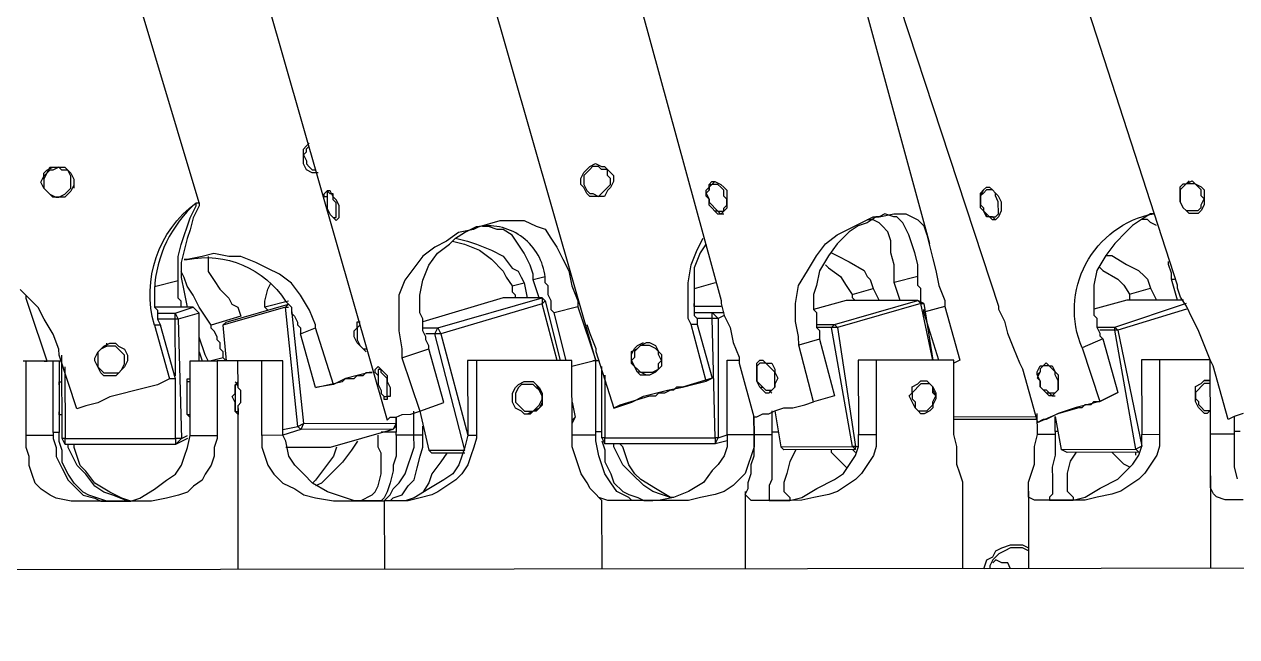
# Model space of a CAD drawing. Header units: feet. Extents: x -99009 to 3252343, y -11094690 to 9035152.
# Drawn here: x 2486154.3 to 2486455.5, y -1980937.4 to -1980785.2 of the extents above; entities that cross this region are included whole.
import ezdxf

# ---------------------------------------------------------------- set-up
doc = ezdxf.new("R2010")
doc.units = ezdxf.units.FT
doc.layers.add('1', color=1, linetype='Continuous')

# ---------------------------------------------------------------- blocks, each defined once
blk = doc.blocks.new('lEVELLING mACHINE')
at = {"color": 200, "lineweight": 25, "transparency": 33554684}
for points in [[(14908.07, 7487.43), (14933.26, 7462.97), (16683.36, 7462.97), (16708.55, 7487.43), (16665.58, 7487.43), (16666.32, 7488.91), (16666.32, 7521.51), (16665.58, 7522.99), (16662.61, 7522.99), (16661.13, 7521.51), (14860.65, 7521.51), (14860.65, 7488.91), (14859.91, 7487.43), (14856.94, 7487.43), (14856.2, 7488.91), (14856.2, 7521.51), (14856.94, 7522.99), (14859.91, 7522.99), (14860.65, 7521.51)], [(15197.77, 7440), (15197.77, 7462.97)], [(15242.97, 7443.71), (15242.97, 7462.97)], [(15254.09, 7462.97), (15253.34, 7460.75), (15251.86, 7460.01), (15251.12, 7458.53), (15249.64, 7457.79), (15247.42, 7457.05), (15245.94, 7457.05), (15244.45, 7457.05), (15242.97, 7457.79)], [(15242.97, 7458.53), (15244.45, 7457.79), (15245.94, 7457.79), (15247.42, 7457.79), (15248.9, 7458.53), (15250.38, 7459.27), (15251.86, 7460.75), (15252.6, 7462.23), (15252.6, 7462.97)], [(15247.42, 7462.97), (15248.16, 7461.49), (15249.64, 7461.49), (15251.12, 7460.75), (15251.86, 7461.49)], [(15259.27, 7462.97), (15259.27, 7443.71), (15259.27, 7442.97), (15259.27, 7441.49), (15260.01, 7439.26), (15260.75, 7437.04), (15260.75, 7434.82), (15260.75, 7432.6), (15261.5, 7429.63), (15261.5, 7411.11), (15262.98, 7411.11), (15264.46, 7411.11), (15266.68, 7411.11), (15268.9, 7411.11), (15271.87, 7411.11), (15274.09, 7411.11), (15277.8, 7411.11), (15280.76, 7411.11), (15285.21, 7411.11), (15285.21, 7428.89), (15285.21, 7429.63)], [(15313.36, 7443.71), (15313.36, 7462.97)], [(15348.93, 7462.97), (15348.93, 7445.93), (15349.67, 7445.19), (15350.41, 7444.45), (15351.89, 7442.97), (15352.63, 7441.49), (15354.11, 7439.26), (15354.85, 7437.04), (15355.59, 7434.82), (15356.34, 7432.6), (15356.34, 7429.63), (15356.34, 7411.11), (15358.56, 7411.11), (15361.52, 7411.11), (15364.49, 7411.11), (15367.45, 7411.11), (15370.41, 7411.11), (15373.38, 7411.11), (15377.08, 7411.11), (15380.05, 7411.11), (15382.27, 7411.11), (15382.27, 7428.89), (15382.27, 7429.63), (15380.05, 7429.63)], [(15400.05, 7429.63), (15400.05, 7432.6), (15400.05, 7434.82), (15400.79, 7437.04), (15400.79, 7438.52), (15401.53, 7441.49), (15402.27, 7443.71), (15403.01, 7445.19), (15403.76, 7445.93), (15405.24, 7445.93), (15405.98, 7445.93), (15406.72, 7445.93), (15408.2, 7445.93), (15410.42, 7445.93), (15412.65, 7445.19), (15417.09, 7443.71), (15420.8, 7441.49), (15423.02, 7439.26), (15425.24, 7437.04), (15426.73, 7434.82), (15427.47, 7431.11), (15428.21, 7429.63), (15433.39, 7429.63), (15433.39, 7432.6), (15432.65, 7434.82), (15431.91, 7437.04), (15430.43, 7439.26), (15428.21, 7441.49), (15425.24, 7442.97), (15423.02, 7444.45), (15420.06, 7445.19), (15415.61, 7445.93), (15411.17, 7445.93), (15408.2, 7445.93), (15405.98, 7445.93), (15403.76, 7445.93), (15403.01, 7445.93), (15403.01, 7462.97)], [(15439.32, 7462.97), (15439.32, 7422.96), (15439.32, 7423.7), (15439.32, 7424.45), (15440.06, 7423.7), (15440.06, 7422.96), (15440.06, 7421.48), (15440.8, 7420), (15440.06, 7419.26), (15440.06, 7417.78), (15440.06, 7417.04), (15439.32, 7416.29), (15439.32, 7417.04), (15440.06, 7416.29)], [(15469.7, 7445.93), (15470.44, 7445.93), (15471.92, 7445.93), (15474.15, 7445.19), (15476.37, 7444.45), (15477.85, 7443.71), (15480.07, 7441.49), (15481.55, 7439.26), (15483.04, 7436.3), (15483.04, 7433.34), (15483.78, 7431.11), (15483.78, 7428.89), (15485.26, 7428.89), (15485.26, 7429.63), (15485.26, 7430.37), (15484.52, 7432.6), (15484.52, 7434.82), (15483.04, 7437.78), (15481.55, 7440.75), (15480.07, 7442.23), (15477.85, 7444.45), (15474.89, 7445.19), (15473.4, 7445.93), (15471.92, 7445.93), (15471.18, 7445.93), (15470.44, 7445.93), (15474.15, 7445.93), (15477.11, 7445.93), (15480.81, 7445.93), (15484.52, 7445.19), (15486, 7444.45), (15488.22, 7442.97), (15489.71, 7441.49), (15490.45, 7439.26), (15491.19, 7437.04), (15491.19, 7434.82), (15491.93, 7432.6), (15491.93, 7429.63), (15491.93, 7411.11), (15492.67, 7411.11)], [(15191.85, 7425.19), (15191.85, 7428.89), (15191.85, 7429.63), (15191.85, 7430.37), (15191.85, 7432.6), (15191.85, 7434.82), (15191.85, 7437.78), (15191.11, 7440.75)], [(15189.62, 7445.93), (15191.85, 7445.93), (15194.07, 7445.93), (15196.29, 7445.19), (15197.03, 7444.45), (15197.77, 7442.97), (15197.77, 7441.49), (15197.77, 7439.26), (15197.77, 7437.04), (15197.77, 7434.82), (15197.77, 7432.6), (15197.77, 7429.63), (15197.77, 7411.11), (15198.52, 7411.11), (15201.48, 7411.11), (15203.7, 7411.11), (15206.67, 7411.11), (15210.37, 7411.11), (15214.82, 7411.11), (15214.82, 7428.89), (15214.82, 7429.63)], [(15210.37, 7411.11), (15210.37, 7429.63), (15210.37, 7430.37), (15210.37, 7432.6), (15211.11, 7434.82), (15212.59, 7437.04), (15214.08, 7439.26), (15215.56, 7440.75), (15217.78, 7442.23), (15220, 7443.71), (15222.23, 7444.45), (15225.93, 7445.19), (15228.89, 7445.93), (15231.86, 7445.93), (15234.82, 7445.93), (15236.3, 7445.93), (15238.53, 7445.93), (15240.01, 7445.93), (15241.49, 7445.93), (15242.97, 7445.19), (15242.97, 7444.45), (15242.97, 7442.97), (15242.97, 7441.49), (15242.23, 7439.26), (15241.49, 7437.04), (15241.49, 7434.82), (15241.49, 7432.6), (15240.75, 7429.63), (15240.75, 7424.45)], [(15236.3, 7428.89), (15236.3, 7429.63), (15236.3, 7430.37), (15236.3, 7432.6), (15236.3, 7434.82), (15237.04, 7437.78), (15237.04, 7440.75), (15237.04, 7442.23), (15237.04, 7444.45), (15237.79, 7445.19), (15237.79, 7445.93), (15237.04, 7445.93), (15236.3, 7445.93), (15234.82, 7445.93), (15231.86, 7445.93), (15228.89, 7445.19), (15225.19, 7442.97), (15220.74, 7440.75), (15219.26, 7439.26), (15217.04, 7437.04), (15215.56, 7434.82), (15214.82, 7432.6), (15214.82, 7429.63), (15210.37, 7429.63)], [(15231.12, 7434.08), (15232.6, 7436.3), (15233.34, 7439.26), (15233.34, 7441.49), (15233.34, 7443.71), (15232.6, 7444.45), (15231.86, 7445.19), (15231.86, 7445.93)], [(15280.76, 7411.11), (15280.76, 7429.63), (15280.76, 7430.37), (15280.76, 7432.6), (15281.5, 7434.82), (15282.98, 7437.04), (15284.46, 7439.26), (15285.95, 7440.75), (15288.17, 7442.23), (15290.39, 7443.71), (15292.61, 7444.45), (15296.32, 7445.19), (15299.28, 7445.93), (15302.25, 7445.93), (15305.21, 7445.93), (15306.69, 7445.93), (15308.92, 7445.93), (15310.4, 7445.93), (15311.88, 7445.93), (15312.62, 7445.19), (15313.36, 7444.45), (15312.62, 7442.97), (15312.62, 7441.49), (15311.88, 7439.26), (15311.88, 7437.04), (15311.14, 7434.82), (15311.14, 7432.6), (15311.14, 7429.63), (15311.14, 7425.19), (15311.14, 7429.63), (15317.81, 7429.63), (15317.81, 7428.89), (15317.81, 7411.11), (15314.84, 7411.11)], [(15306.69, 7423.7), (15306.69, 7428.89), (15306.69, 7429.63), (15306.69, 7430.37), (15306.69, 7432.6), (15306.69, 7434.82), (15306.69, 7437.78), (15306.69, 7440.75), (15307.43, 7442.23), (15307.43, 7444.45), (15307.43, 7445.19), (15307.43, 7445.93), (15306.69, 7445.93), (15305.21, 7445.93), (15302.25, 7445.93), (15299.28, 7445.19), (15295.58, 7442.97), (15291.13, 7440.75), (15288.91, 7439.26), (15287.43, 7437.04), (15285.95, 7434.82), (15285.21, 7432.6), (15285.21, 7429.63), (15280.76, 7429.63)], [(15300.77, 7433.34), (15302.25, 7436.3), (15302.99, 7439.26), (15303.73, 7441.49), (15303.73, 7443.71), (15302.99, 7444.45), (15302.25, 7445.19), (15302.25, 7445.93)], [(15306.69, 7429.63), (15311.14, 7429.63), (15311.14, 7430.37), (15311.14, 7432.6), (15311.88, 7434.82), (15312.62, 7437.04), (15313.36, 7439.26), (15314.84, 7440.75), (15316.32, 7442.23), (15318.55, 7443.71), (15320.77, 7444.45), (15324.48, 7445.19), (15327.44, 7445.93), (15331.14, 7445.93), (15334.85, 7445.93), (15337.81, 7445.93), (15338.55, 7445.93), (15340.03, 7445.93), (15341.52, 7445.93), (15342.26, 7445.19), (15345.22, 7443.71), (15346.7, 7441.49), (15348.19, 7439.26), (15348.93, 7437.04), (15349.67, 7434.82), (15350.41, 7431.11), (15350.41, 7429.63), (15350.41, 7428.89), (15350.41, 7411.11), (15349.67, 7411.11)], [(15317.81, 7431.11), (15320.77, 7431.85), (15320.03, 7430.37), (15317.81, 7429.63), (15317.81, 7432.6), (15318.55, 7434.82), (15320.03, 7437.04), (15321.51, 7438.52), (15323.73, 7441.49), (15327.44, 7443.71), (15331.14, 7445.19), (15334.85, 7445.93), (15336.33, 7445.93), (15337.81, 7445.93), (15340.78, 7445.93), (15343.74, 7445.93), (15347.44, 7445.93), (15349.67, 7445.19)], [(15331.14, 7445.19), (15331.88, 7445.19), (15335.59, 7442.97), (15339.29, 7440.75), (15340.78, 7439.26), (15342.26, 7437.04), (15343, 7434.82), (15343.74, 7432.6), (15344.48, 7431.85)], [(15331.88, 7445.19), (15334.11, 7444.45), (15336.33, 7443.71), (15338.55, 7442.23), (15341.52, 7439.26), (15343.74, 7437.04), (15345.22, 7434.08), (15345.96, 7432.6), (15345.96, 7431.85)], [(15348.93, 7431.11), (15348.19, 7433.34), (15348.19, 7436.3), (15346.7, 7439.26), (15345.96, 7441.49), (15343.74, 7443.71), (15342.26, 7444.45), (15340.03, 7445.19), (15338.55, 7445.93), (15336.33, 7445.93)], [(15360.04, 7411.11), (15363.75, 7397.03), (15388.94, 7404.44), (15382.27, 7429.63), (15383.01, 7432.6), (15383.75, 7434.82), (15384.49, 7437.04), (15385.97, 7439.26), (15388.2, 7440.75), (15391.9, 7442.97), (15395.61, 7445.19), (15397.83, 7445.93), (15400.05, 7445.93), (15401.53, 7445.93), (15400.79, 7445.19), (15398.57, 7444.45), (15397.09, 7442.23), (15395.61, 7440.75), (15394.86, 7437.78), (15394.12, 7434.82), (15393.38, 7432.6), (15393.38, 7430.37), (15393.38, 7429.63), (15393.38, 7428.89), (15393.38, 7427.41)], [(15380.05, 7411.11), (15380.05, 7429.63), (15380.05, 7430.37), (15380.79, 7432.6), (15381.53, 7434.82), (15382.27, 7437.04), (15383.75, 7439.26), (15385.23, 7440.75), (15387.46, 7442.23), (15389.68, 7443.71), (15391.16, 7444.45), (15394.12, 7445.19), (15397.09, 7445.93), (15398.57, 7445.93), (15400.79, 7445.93), (15401.53, 7445.93), (15402.27, 7445.93), (15403.01, 7445.93), (15402.27, 7445.19), (15401.53, 7444.45), (15400.79, 7442.97), (15399.31, 7441.49), (15397.83, 7439.26), (15397.09, 7437.04), (15396.35, 7434.82), (15395.61, 7432.6), (15395.61, 7429.63), (15395.61, 7423.7)], [(15387.46, 7434.08), (15388.94, 7436.3), (15391.16, 7439.26), (15391.9, 7441.49), (15393.38, 7443.71)], [(15408.94, 7445.93), (15405.98, 7444.45), (15405.24, 7443.71), (15404.5, 7442.23), (15403.76, 7439.26), (15403.76, 7437.04), (15403.76, 7434.08), (15404.5, 7432.6), (15404.5, 7431.11), (15404.5, 7429.63)], [(15465.99, 7445.93), (15468.22, 7445.19), (15471.18, 7443.71), (15474.89, 7441.49), (15477.11, 7438.52), (15478.59, 7437.04), (15479.33, 7434.82), (15480.07, 7432.6), (15480.07, 7431.85)], [(15466.74, 7445.93), (15470.44, 7444.45), (15472.66, 7443.71), (15474.89, 7442.23), (15477.11, 7439.26), (15479.33, 7437.04), (15480.81, 7434.08), (15481.55, 7432.6), (15481.55, 7431.85)], [(15409.68, 7431.11), (15411.17, 7433.34), (15413.39, 7436.3), (15416.35, 7439.26), (15418.57, 7441.49), (15420.06, 7442.23)], [(15414.87, 7432.6), (15415.61, 7434.82), (15417.83, 7437.78), (15420.06, 7440.75), (15420.8, 7441.49)], [(15217.78, 7437.78), (15219.26, 7437.04), (15222.23, 7434.08)], [(15288.17, 7437.78), (15288.91, 7437.04), (15291.87, 7434.08), (15291.87, 7433.34)], [(15216.3, 7434.82), (15216.3, 7434.08)], [(15203.7, 7398.51), (15220.74, 7403.7), (15214.82, 7432.6), (15216.3, 7433.34), (15221.48, 7403.7), (15225.19, 7403.7)], [(15235.56, 7428.89), (15236.3, 7428.89), (15236.3, 7425.19), (15234.82, 7433.34), (15216.3, 7433.34), (15215.56, 7434.08), (15233.34, 7434.08), (15234.82, 7433.34)], [(15268.9, 7397.03), (15266.68, 7411.11), (15269.65, 7397.03), (15290.39, 7402.96), (15285.95, 7432.6), (15286.69, 7432.6), (15291.87, 7402.96), (15295.58, 7402.96)], [(15305.95, 7423.7), (15304.47, 7432.6), (15286.69, 7432.6), (15285.95, 7433.34), (15285.95, 7432.6), (15285.21, 7432.6)], [(15285.95, 7434.08), (15286.69, 7433.34)], [(15285.95, 7433.34), (15285.95, 7433.34)], [(15285.95, 7433.34), (15303.73, 7433.34), (15304.47, 7432.6)], [(15348.19, 7414.81), (15348.19, 7430.37), (15320.77, 7430.37), (15320.77, 7431.85), (15348.19, 7431.85), (15348.19, 7430.37), (15348.93, 7430.37), (15348.93, 7412.59)], [(15348.93, 7430.37), (15348.19, 7431.85)], [(15383.01, 7434.08), (15391.16, 7434.08), (15391.9, 7433.34)], [(15398.57, 7410.37), (15394.12, 7423.7), (15391.9, 7433.34), (15383.01, 7433.34), (15390.42, 7404.44), (15392.64, 7404.44)], [(15427.47, 7432.6), (15416.35, 7432.6), (15400.79, 7428.15), (15400.05, 7427.41), (15400.05, 7426.67), (15400.05, 7425.19), (15400.05, 7427.41), (15400.05, 7428.89), (15403.76, 7428.89)], [(15451.92, 7430.37), (15454.88, 7431.85), (15453.4, 7430.37), (15451.92, 7429.63)], [(15482.3, 7412.59), (15482.3, 7430.37), (15454.88, 7430.37), (15454.88, 7431.85), (15482.3, 7431.85), (15482.3, 7430.37), (15483.04, 7430.37), (15483.04, 7409.63)], [(15482.3, 7431.85), (15483.04, 7430.37)], [(15191.85, 7428.89), (15190.36, 7428.89)], [(15191.85, 7429.63), (15197.77, 7429.63)], [(15236.3, 7429.63), (15240.75, 7429.63)], [(15306.69, 7428.89), (15305.21, 7428.89)], [(15318.55, 7399.99), (15320.03, 7400.74), (15320.03, 7430.37), (15320.77, 7430.37), (15321.51, 7400.74), (15325.22, 7400.74)], [(15348.93, 7428.89), (15350.41, 7428.89)], [(15356.34, 7429.63), (15350.41, 7429.63)], [(15393.38, 7429.63), (15395.61, 7429.63), (15400.05, 7429.63), (15400.05, 7428.89)], [(15393.38, 7428.89), (15393.38, 7428.89)], [(15425.98, 7398.51), (15423.02, 7426.67), (15400.05, 7426.67), (15400.79, 7428.15), (15423.76, 7428.15), (15428.21, 7429.63), (15428.21, 7428.89), (15428.21, 7411.11), (15433.39, 7411.11)], [(15428.21, 7428.15), (15424.5, 7427.41), (15427.47, 7397.77), (15426.73, 7397.77)], [(15433.39, 7429.63), (15433.39, 7411.11), (15436.36, 7411.11), (15438.58, 7411.11), (15439.32, 7411.11)], [(15439.32, 7417.78), (15439.32, 7411.11), (15440.06, 7411.11), (15441.54, 7411.11), (15443.03, 7411.11), (15444.51, 7411.11), (15444.51, 7429.63)], [(15451.18, 7429.63), (15451.18, 7428.89), (15451.18, 7411.11), (15444.51, 7411.11)], [(15459.33, 7399.25), (15454.88, 7399.25), (15450.44, 7397.77), (15448.95, 7399.25), (15454.14, 7400.74), (15453.4, 7430.37), (15454.88, 7430.37), (15454.88, 7415.55), (15458.59, 7402.22)], [(15483.04, 7411.11), (15483.78, 7411.11), (15483.78, 7428.89)], [(15485.26, 7429.63), (15491.93, 7429.63)], [(15485.26, 7428.89), (15485.26, 7411.11), (15491.93, 7411.11)], [(15189.62, 7424.45), (15191.85, 7425.19), (15193.33, 7425.93), (15197.03, 7412.59), (15197.77, 7411.11), (15199.26, 7407.4), (15200.74, 7403.7), (15202.22, 7400.74), (15203.7, 7397.77), (15205.18, 7395.55), (15205.92, 7393.33), (15205.92, 7392.58), (15242.23, 7279.96), (15242.23, 7278.48)], [(15288.91, 7279.96), (15250.38, 7397.77), (15250.38, 7398.51), (15248.9, 7401.48), (15248.16, 7404.44), (15246.68, 7408.14), (15245.19, 7411.85), (15244.45, 7413.33), (15240.75, 7426.67)], [(15240.75, 7425.93), (15261.5, 7425.93)], [(15261.5, 7425.19), (15240.75, 7425.19)], [(15351.89, 7276.26), (15319.29, 7396.29), (15319.29, 7397.03), (15318.55, 7399.99), (15317.07, 7402.96), (15316.32, 7406.66), (15314.84, 7410.37), (15314.84, 7411.85), (15311.14, 7425.19), (15310.4, 7425.19), (15308.92, 7424.45), (15307.43, 7424.45), (15305.95, 7423.7), (15303.73, 7422.96), (15301.51, 7422.96), (15298.54, 7422.22), (15296.32, 7421.48), (15300.02, 7407.4), (15300.02, 7405.18), (15300.77, 7401.48), (15300.77, 7397.03), (15300.02, 7392.58), (15297.8, 7388.88), (15295.58, 7385.18), (15293.36, 7382.21), (15290.39, 7379.99), (15287.43, 7378.51), (15284.46, 7377.02), (15281.5, 7375.54), (15280.02, 7375.54), (15276.31, 7374.8), (15273.35, 7374.8), (15271.87, 7375.54), (15270.39, 7376.28), (15268.9, 7377.77), (15268.16, 7379.99), (15267.42, 7382.95), (15266.68, 7385.92), (15265.94, 7388.88), (15265.2, 7392.58), (15263.72, 7396.29), (15263.72, 7397.77), (15260.01, 7411.11), (15261.5, 7411.85)], [(15355.59, 7425.19), (15356.34, 7426.67), (15356.34, 7425.93), (15356.34, 7424.45)], [(15356.34, 7421.48), (15355.59, 7425.19), (15356.34, 7425.93)], [(15356.34, 7426.67), (15356.34, 7426.67)], [(15356.34, 7425.93), (15356.34, 7425.93)], [(15444.51, 7277.74), (15402.27, 7425.93), (15401.53, 7425.19), (15400.79, 7425.19), (15400.05, 7425.19), (15398.57, 7424.45), (15396.35, 7424.45), (15394.12, 7423.7), (15388.2, 7421.48), (15391.9, 7408.14), (15391.9, 7407.4), (15392.64, 7405.92), (15392.64, 7405.18), (15393.38, 7403.7), (15393.38, 7402.96), (15393.38, 7401.48), (15393.38, 7400.74), (15394.12, 7399.25), (15394.12, 7397.03), (15394.12, 7394.81), (15393.38, 7391.1), (15391.9, 7387.4), (15389.68, 7384.43), (15386.71, 7382.21), (15385.23, 7380.73), (15383.01, 7379.25), (15380.05, 7377.77), (15379.3, 7377.77), (15380.79, 7378.51), (15384.49, 7379.25), (15387.46, 7381.47), (15390.42, 7382.95), (15393.38, 7385.18), (15395.61, 7388.14), (15397.83, 7391.1), (15399.31, 7394.81), (15399.31, 7399.25), (15399.31, 7403.7), (15398.57, 7408.14), (15398.57, 7410.37), (15391.9, 7408.14)], [(15400.05, 7426.67), (15400.05, 7425.19)], [(15451.18, 7425.19), (15451.92, 7424.45), (15451.92, 7423.7), (15451.92, 7422.96), (15451.92, 7421.48), (15451.92, 7420), (15451.92, 7418.52), (15451.92, 7417.78), (15451.92, 7416.29), (15451.92, 7415.55), (15451.18, 7415.55)], [(15197.77, 7417.04), (15198.52, 7417.04), (15199.26, 7417.04), (15200, 7417.78), (15200.74, 7418.52), (15201.48, 7419.26), (15201.48, 7420.74), (15200.74, 7421.48), (15200.74, 7422.22), (15200, 7422.96), (15199.26, 7423.7), (15198.52, 7423.7), (15197.77, 7423.7), (15198.52, 7424.45), (15199.26, 7424.45), (15200, 7423.7), (15200.74, 7422.96), (15201.48, 7421.48), (15201.48, 7420), (15201.48, 7419.26), (15201.48, 7417.78), (15200, 7417.04), (15199.26, 7416.29), (15198.52, 7416.29), (15197.77, 7416.29), (15198.52, 7416.29), (15199.26, 7416.29)], [(15198.52, 7424.45), (15199.26, 7424.45)], [(15268.9, 7416.29), (15268.16, 7416.29), (15267.42, 7417.04), (15266.68, 7417.78), (15266.68, 7418.52), (15265.94, 7420), (15265.94, 7420.74), (15266.68, 7422.22), (15266.68, 7422.96), (15267.42, 7423.7), (15268.9, 7424.45)], [(15317.81, 7422.22), (15317.81, 7420.74), (15317.81, 7419.26), (15317.81, 7418.52), (15317.81, 7417.78)], [(15322.99, 7416.29), (15321.51, 7415.55), (15328.92, 7417.78), (15330.4, 7417.78), (15331.14, 7418.52), (15331.88, 7418.52), (15333.37, 7419.26), (15334.11, 7419.26), (15334.85, 7419.26), (15335.59, 7420), (15337.07, 7420), (15344.48, 7422.22), (15345.96, 7422.96)], [(15352.63, 7402.22), (15351.89, 7404.44), (15350.41, 7408.14), (15350.41, 7408.89), (15345.96, 7422.96), (15343.74, 7422.22), (15341.52, 7421.48), (15338.55, 7420), (15335.59, 7419.26), (15332.63, 7418.52), (15328.92, 7417.78), (15325.96, 7417.04), (15322.99, 7416.29), (15326.7, 7402.22), (15327.44, 7400.74), (15327.44, 7396.29), (15327.44, 7391.84), (15326.7, 7387.4), (15325.22, 7383.69), (15323.73, 7380.73)], [(15367.45, 7416.29), (15366.71, 7416.29), (15365.97, 7416.29), (15365.23, 7417.04), (15364.49, 7418.52), (15363.75, 7419.26), (15363.75, 7420.74), (15363.75, 7421.48), (15364.49, 7422.96), (15365.23, 7423.7), (15365.97, 7423.7), (15367.45, 7424.45)], [(15440.06, 7423.7), (15439.32, 7423.7)], [(15451.92, 7424.45), (15451.18, 7424.45)], [(15483.04, 7424.45), (15483.04, 7424.45)], [(15483.04, 7424.45), (15483.78, 7424.45), (15483.78, 7423.7)], [(15224.45, 7405.92), (15220.74, 7419.26)], [(15239.27, 7418.52), (15238.53, 7418.52), (15237.79, 7419.26), (15237.04, 7420), (15236.3, 7420)], [(15294.84, 7405.92), (15291.13, 7420), (15296.32, 7421.48)], [(15309.66, 7417.78), (15308.92, 7417.78), (15308.17, 7418.52), (15307.43, 7418.52), (15306.69, 7419.26)], [(15404.5, 7414.81), (15405.24, 7414.07), (15405.24, 7413.33), (15404.5, 7412.59), (15403.76, 7413.33), (15403.01, 7414.07), (15402.27, 7414.81), (15402.27, 7416.29), (15401.53, 7417.78), (15401.53, 7418.52), (15401.53, 7420), (15402.27, 7420), (15402.27, 7420.74), (15403.01, 7420.74), (15403.01, 7420), (15403.76, 7419.26)], [(15403.01, 7420), (15402.27, 7420)], [(15420.06, 7417.78), (15423.76, 7404.44)], [(15451.18, 7416.29), (15451.92, 7416.29)], [(15483.78, 7417.04), (15483.78, 7416.29), (15483.04, 7416.29)], [(15240.01, 7414.07), (15240.75, 7414.81)], [(15310.4, 7413.33), (15310.4, 7413.33)], [(15325.22, 7402.22), (15321.51, 7415.55)], [(15337.07, 7414.81), (15337.81, 7414.81), (15339.29, 7414.07), (15340.03, 7414.07), (15340.78, 7412.59), (15341.52, 7411.85), (15341.52, 7410.37), (15341.52, 7409.63), (15340.78, 7408.14), (15340.03, 7407.4), (15338.55, 7406.66)], [(15404.5, 7413.33), (15404.5, 7413.33)], [(15454.88, 7415.55), (15456.36, 7415.55)], [(15454.88, 7414.81), (15454.88, 7400.74), (15459.33, 7400.74)], [(15469.7, 7414.81), (15469.7, 7414.81)], [(15469.7, 7414.81), (15469.7, 7414.81)], [(15265.2, 7411.11), (15268.9, 7399.25)], [(15351.15, 7411.11), (15350.41, 7411.11), (15356.34, 7412.59)], [(15350.41, 7411.11), (15350.41, 7411.11)], [(15357.82, 7411.11), (15360.78, 7399.25)], [(15363, 7396.29), (15359.3, 7411.11)], [(15443.03, 7402.22), (15442.28, 7401.48), (15426.73, 7397.03), (15427.47, 7397.77), (15443.03, 7402.22), (15442.28, 7411.11), (15443.03, 7410.37), (15443.03, 7408.89), (15443.77, 7408.14), (15443.77, 7406.66), (15444.51, 7405.92), (15444.51, 7405.18), (15445.25, 7403.7), (15445.99, 7402.96), (15445.99, 7402.22)], [(15443.03, 7410.37), (15445.99, 7411.11)], [(15446.73, 7411.11), (15447.47, 7409.63), (15448.95, 7405.18)], [(15448.95, 7408.89), (15448.21, 7411.11)], [(15448.95, 7411.11), (15448.95, 7399.25)], [(15483.78, 7411.11), (15485.26, 7411.11)], [(15486.74, 7411.11), (15487.48, 7411.11), (15486.74, 7411.11), (15491.19, 7397.77), (15491.93, 7395.55), (15491.93, 7394.81)], [(15269.65, 7397.03), (15269.65, 7395.55), (15269.65, 7394.81), (15269.65, 7393.33), (15270.39, 7392.58), (15270.39, 7391.1), (15270.39, 7390.36), (15270.39, 7387.4), (15271.13, 7384.43), (15271.87, 7382.21), (15272.61, 7379.99), (15273.35, 7378.51), (15274.09, 7377.02), (15275.57, 7375.54), (15276.31, 7375.54), (15278.54, 7374.8), (15280.02, 7375.54), (15280.76, 7375.54), (15282.98, 7377.02), (15285.21, 7377.77), (15287.43, 7379.25), (15290.39, 7382.21), (15292.61, 7385.18), (15294.84, 7388.88), (15295.58, 7392.58), (15296.32, 7394.81), (15296.32, 7397.03), (15296.32, 7398.51), (15295.58, 7399.25), (15295.58, 7400.74), (15295.58, 7401.48), (15295.58, 7402.96), (15294.84, 7403.7), (15294.84, 7405.18), (15294.84, 7405.92), (15300.02, 7407.4)], [(15407.46, 7408.89), (15408.2, 7408.14), (15408.94, 7407.4), (15409.68, 7406.66), (15410.42, 7405.18), (15410.42, 7403.7), (15409.68, 7402.96), (15409.68, 7401.48), (15408.94, 7401.48)], [(15408.94, 7402.22), (15409.68, 7402.96), (15409.68, 7403.7), (15409.68, 7405.18), (15409.68, 7405.92), (15408.94, 7407.4), (15408.2, 7408.14), (15407.46, 7408.14)], [(15472.66, 7407.4), (15471.92, 7407.4), (15471.92, 7406.66)], [(15225.93, 7402.96), (15221.48, 7402.96), (15203.7, 7397.03)], [(15295.58, 7402.22), (15291.13, 7402.22), (15270.39, 7396.29), (15269.65, 7397.03), (15268.9, 7397.03), (15270.39, 7396.29), (15288.17, 7396.29), (15296.32, 7398.51)], [(15322.99, 7382.21), (15324.48, 7384.43), (15325.96, 7388.14), (15325.96, 7390.36), (15325.96, 7393.33), (15325.96, 7394.07), (15325.96, 7395.55), (15325.96, 7396.29), (15325.96, 7397.77), (15325.96, 7398.51), (15325.96, 7399.99), (15325.22, 7400.74), (15325.22, 7402.22), (15326.7, 7402.22)], [(15393.38, 7402.96), (15389.68, 7402.96), (15363.75, 7395.55), (15363.75, 7397.03), (15363, 7396.29), (15363.75, 7395.55), (15373.38, 7395.55), (15393.38, 7401.48)], [(15446.73, 7385.18), (15446.73, 7385.92), (15446.73, 7387.4), (15446.73, 7388.88), (15445.25, 7391.1), (15443.77, 7393.33), (15441.54, 7395.55), (15440.8, 7397.03), (15439.32, 7397.77), (15438.58, 7399.99), (15445.99, 7402.22), (15447.47, 7399.99), (15448.95, 7397.77), (15450.44, 7394.81), (15451.92, 7392.58), (15452.66, 7390.36), (15453.4, 7388.88)], [(15204.44, 7396.29), (15218.52, 7396.29), (15226.67, 7398.51)], [(15263.72, 7397.77), (15268.9, 7399.25), (15268.9, 7398.51)], [(15325.96, 7399.25), (15321.51, 7399.25), (15318.55, 7399.25)], [(15354.85, 7397.77), (15360.78, 7399.25), (15361.52, 7398.51), (15361.52, 7397.03), (15361.52, 7396.29), (15362.26, 7394.81), (15362.26, 7394.07), (15362.26, 7392.58), (15363, 7391.84), (15363, 7390.36), (15365.97, 7391.1), (15365.97, 7389.62), (15366.71, 7387.4), (15368.19, 7384.43), (15369.67, 7382.21), (15371.15, 7379.99), (15373.38, 7378.51), (15374.86, 7378.51), (15377.08, 7377.77), (15378.56, 7377.77)], [(15431.91, 7398.51), (15432.65, 7397.77), (15432.65, 7396.29), (15431.91, 7393.33), (15431.17, 7391.84)], [(15438.58, 7399.99), (15438.58, 7399.99)], [(15205.92, 7396.29), (15207.41, 7391.1), (15207.41, 7389.62), (15208.15, 7387.4), (15208.15, 7386.66)], [(15223.71, 7385.18), (15222.23, 7385.18), (15218.52, 7387.4), (15215.56, 7388.88), (15214.08, 7390.36), (15213.33, 7391.1), (15212.59, 7393.33), (15211.11, 7396.29)], [(15217.78, 7394.81), (15217.78, 7395.55), (15217.78, 7396.29)], [(15274.83, 7396.29), (15276.31, 7391.84)], [(15291.87, 7384.43), (15290.39, 7385.18), (15287.43, 7386.66), (15283.72, 7388.88), (15282.98, 7390.36), (15282.24, 7391.1), (15281.5, 7393.33), (15280.02, 7396.29)], [(15286.69, 7394.81), (15286.69, 7395.55), (15285.95, 7396.29)], [(15319.29, 7397.77), (15325.96, 7397.77), (15325.96, 7397.03)], [(15364.49, 7395.55), (15365.97, 7391.1)], [(15385.23, 7380.73), (15382.27, 7381.47), (15380.05, 7382.21), (15376.34, 7383.69), (15373.38, 7385.18), (15371.15, 7388.14), (15369.67, 7388.88), (15368.93, 7390.36), (15368.19, 7391.84), (15367.45, 7395.55)], [(15371.15, 7392.58), (15371.15, 7394.07), (15370.41, 7394.81), (15370.41, 7395.55)], [(15426.73, 7396.29), (15432.65, 7397.77)], [(15453.4, 7397.77), (15453.4, 7396.29), (15454.14, 7395.55), (15454.14, 7394.07), (15454.14, 7393.33), (15454.14, 7391.84), (15454.14, 7391.1), (15454.14, 7388.14), (15454.14, 7385.18), (15453.4, 7382.21), (15452.66, 7379.99), (15451.92, 7377.77), (15451.18, 7375.54), (15450.44, 7374.06), (15449.69, 7372.58), (15449.69, 7371.84), (15448.95, 7371.84), (15448.95, 7372.58), (15449.69, 7374.06), (15450.44, 7375.54), (15451.18, 7378.51), (15451.92, 7380.73), (15452.66, 7383.69), (15453.4, 7386.66), (15453.4, 7390.36), (15452.66, 7394.07), (15451.92, 7397.77)], [(15450.44, 7397.77), (15460.07, 7397.77)], [(15225.19, 7388.14), (15224.45, 7388.88), (15220.74, 7391.1), (15219.26, 7392.58), (15217.78, 7394.81), (15212.59, 7393.33)], [(15293.36, 7387.4), (15292.61, 7388.14), (15289.65, 7390.36), (15288.17, 7392.58), (15286.69, 7394.81), (15281.5, 7393.33)], [(15320.77, 7391.84), (15325.96, 7393.33)], [(15385.97, 7381.47), (15383.01, 7382.21), (15379.3, 7383.69), (15376.34, 7385.92), (15373.38, 7388.88), (15372.64, 7390.36), (15371.15, 7392.58), (15368.19, 7391.84)], [(15460.07, 7392.58), (15454.14, 7391.1)], [(15207.41, 7391.1), (15206.67, 7391.1)], [(15270.39, 7390.36), (15276.31, 7391.84), (15276.31, 7390.36), (15276.31, 7387.4), (15277.06, 7384.43), (15277.06, 7381.47), (15277.8, 7379.25), (15279.28, 7377.77), (15280.02, 7377.02), (15281.5, 7376.28), (15282.98, 7376.28)], [(15267.42, 7382.21), (15300.02, 7262.18), (15300.77, 7261.44)], [(15211.11, 7377.77), (15212.59, 7377.02), (15213.33, 7376.28), (15214.82, 7376.28)], [(15200.74, 7374.8), (15201.48, 7374.8), (15202.96, 7374.8), (15203.7, 7374.06), (15204.44, 7373.32), (15205.18, 7371.84), (15205.18, 7371.1), (15205.18, 7369.62), (15205.18, 7368.87), (15204.44, 7368.13), (15203.7, 7367.39), (15202.96, 7366.65)], [(15251.12, 7376.28), (15251.86, 7375.54), (15253.34, 7375.54), (15253.34, 7374.8)], [(15253.34, 7374.8), (15253.34, 7374.8)], [(15318.55, 7374.8), (15319.29, 7374.8), (15320.03, 7374.06), (15320.77, 7374.06), (15321.51, 7373.32)], [(15416.35, 7374.8), (15415.61, 7375.54), (15414.87, 7376.28), (15414.13, 7375.54), (15414.13, 7374.8), (15414.13, 7374.06), (15414.13, 7372.58), (15414.87, 7371.1), (15415.61, 7370.36), (15416.35, 7368.87), (15417.09, 7368.87), (15417.09, 7369.62)], [(15415.61, 7375.54), (15414.87, 7376.28)], [(15253.34, 7368.13), (15254.09, 7368.87), (15254.83, 7370.36), (15254.83, 7371.1)], [(15321.51, 7373.32), (15321.51, 7373.32)], [(15448.95, 7371.84), (15481.55, 7262.18), (15483.04, 7262.18), (15483.78, 7262.18), (15484.52, 7262.18), (15486, 7262.92), (15487.48, 7262.92), (15489.71, 7263.66), (15491.93, 7264.4), (15494.15, 7265.14), (15494.89, 7265.14), (15494.15, 7265.14)], [(15322.25, 7368.87), (15322.25, 7367.39), (15321.51, 7367.39), (15320.77, 7366.65)], [(15322.25, 7368.87), (15322.25, 7368.87)], [(15417.09, 7370.36), (15417.83, 7370.36), (15417.83, 7369.62), (15417.09, 7368.87)], [(15484.52, 7362.95), (15483.04, 7362.95), (15482.3, 7362.95), (15481.55, 7363.69), (15480.81, 7364.43), (15480.07, 7365.91), (15480.07, 7367.39), (15480.07, 7368.13)], [(15482.3, 7370.36), (15483.04, 7370.36)], [(15487.48, 7365.91), (15487.48, 7364.43), (15486.74, 7363.69), (15485.26, 7362.95)], [(15351.15, 7362.95), (15351.15, 7362.95)], [(15419.32, 7364.43), (15420.06, 7364.43), (15420.8, 7364.43), (15422.28, 7363.69), (15423.02, 7362.21), (15423.02, 7361.47), (15423.02, 7359.98), (15423.02, 7358.5), (15422.28, 7357.76), (15421.54, 7357.02)], [(15421.54, 7357.76), (15422.28, 7358.5), (15422.28, 7359.24), (15423.02, 7359.98), (15422.28, 7361.47), (15422.28, 7362.21), (15421.54, 7362.95), (15420.8, 7363.69), (15420.06, 7363.69)]]:
    blk.add_lwpolyline(points, dxfattribs=at)
for points in [[(15451.18, 7429.63), (15444.51, 7429.63), (15444.51, 7430.37), (15445.25, 7432.6), (15445.25, 7434.82), (15445.99, 7437.04), (15447.47, 7439.26), (15448.21, 7440.75), (15450.44, 7442.23), (15451.92, 7443.71), (15454.14, 7444.45), (15457.1, 7445.19), (15460.81, 7445.93), (15464.51, 7445.93), (15468.22, 7445.93), (15470.44, 7445.93), (15469.7, 7445.93), (15468.96, 7445.93), (15465.99, 7445.93), (15463.77, 7445.19), (15460.07, 7442.97), (15457.1, 7440.75), (15454.88, 7439.26), (15453.4, 7437.04), (15452.66, 7434.82), (15451.92, 7432.6)], [(15424.5, 7427.41), (15423.02, 7426.67), (15423.76, 7428.15)], [(15268.9, 7416.29), (15268.16, 7416.29), (15267.42, 7417.04), (15266.68, 7417.78), (15265.94, 7419.26), (15265.94, 7420.74), (15266.68, 7422.22), (15266.68, 7422.96), (15267.42, 7423.7), (15268.9, 7424.45), (15269.65, 7424.45), (15270.39, 7423.7), (15271.13, 7422.96), (15271.87, 7421.48), (15272.61, 7420), (15271.87, 7419.26), (15271.87, 7417.78), (15270.39, 7417.04), (15269.65, 7416.29)], [(15268.9, 7417.04), (15269.65, 7417.04), (15270.39, 7417.78), (15271.13, 7418.52), (15271.87, 7419.26), (15271.87, 7420.74), (15271.13, 7421.48), (15271.13, 7422.96), (15270.39, 7423.7), (15268.9, 7423.7), (15268.16, 7423.7), (15267.42, 7422.96), (15266.68, 7422.22), (15266.68, 7421.48), (15265.94, 7420), (15266.68, 7419.26), (15266.68, 7417.78), (15267.42, 7417.04), (15268.16, 7417.04)], [(15367.45, 7416.29), (15365.97, 7416.29), (15365.23, 7417.04), (15364.49, 7417.78), (15363.75, 7419.26), (15363.75, 7420.74), (15363.75, 7422.22), (15364.49, 7422.96), (15365.97, 7423.7), (15366.71, 7424.45), (15368.19, 7424.45), (15368.93, 7423.7), (15370.41, 7422.96), (15371.15, 7421.48), (15371.15, 7420), (15371.15, 7419.26), (15370.41, 7417.78), (15369.67, 7417.04), (15368.19, 7416.29)], [(15366.71, 7417.04), (15368.19, 7417.04), (15368.93, 7417.04), (15369.67, 7417.78), (15370.41, 7419.26), (15370.41, 7420), (15370.41, 7421.48), (15369.67, 7422.22), (15368.93, 7422.96), (15368.19, 7423.7), (15367.45, 7423.7), (15365.97, 7423.7), (15365.23, 7422.96), (15364.49, 7422.22), (15363.75, 7420.74), (15363.75, 7420), (15364.49, 7418.52), (15365.23, 7417.78), (15365.97, 7417.04)], [(15439.32, 7417.04), (15440.06, 7417.04), (15440.06, 7417.78), (15440.06, 7418.52), (15440.06, 7420), (15440.06, 7420.74), (15440.06, 7422.22), (15440.06, 7422.96), (15440.06, 7423.7), (15439.32, 7423.7), (15439.32, 7422.96), (15439.32, 7422.22), (15438.58, 7421.48), (15438.58, 7420), (15438.58, 7418.52), (15439.32, 7417.78)], [(15237.04, 7420), (15237.79, 7420), (15238.53, 7419.26), (15239.27, 7418.52), (15240.01, 7417.78), (15240.01, 7416.29), (15240.75, 7414.81), (15240.75, 7414.07), (15240.01, 7412.59), (15239.27, 7412.59), (15238.53, 7411.85), (15237.79, 7412.59), (15237.04, 7412.59), (15236.3, 7414.07), (15235.56, 7414.81), (15235.56, 7416.29), (15235.56, 7417.78), (15235.56, 7418.52), (15236.3, 7419.26)], [(15237.04, 7419.26), (15236.3, 7419.26), (15235.56, 7418.52), (15235.56, 7417.04), (15235.56, 7416.29), (15236.3, 7414.81), (15236.3, 7414.07), (15237.04, 7413.33), (15237.79, 7412.59), (15238.53, 7412.59), (15239.27, 7412.59), (15240.01, 7413.33), (15240.01, 7414.07), (15240.75, 7415.55), (15240.01, 7416.29), (15240.01, 7417.78), (15239.27, 7418.52), (15238.53, 7419.26), (15237.79, 7419.26)], [(15307.43, 7419.26), (15308.17, 7419.26), (15308.92, 7418.52), (15309.66, 7417.78), (15310.4, 7416.29), (15310.4, 7415.55), (15310.4, 7414.07), (15310.4, 7412.59), (15310.4, 7411.85), (15309.66, 7411.11), (15308.92, 7411.11), (15308.17, 7411.85), (15306.69, 7411.85), (15305.95, 7413.33), (15305.95, 7414.07), (15305.21, 7415.55), (15305.95, 7417.04), (15305.95, 7417.78), (15306.69, 7418.52)], [(15402.27, 7420), (15402.27, 7419.26), (15402.27, 7418.52), (15402.27, 7417.78), (15402.27, 7416.29), (15402.27, 7415.55), (15403.01, 7414.81), (15403.76, 7414.07), (15403.76, 7413.33), (15404.5, 7413.33), (15404.5, 7414.07), (15404.5, 7414.81), (15404.5, 7416.29), (15404.5, 7417.04), (15403.76, 7418.52), (15403.76, 7419.26), (15403.01, 7420)], [(15307.43, 7418.52), (15306.69, 7418.52), (15305.95, 7417.78), (15305.95, 7416.29), (15305.95, 7415.55), (15305.95, 7414.07), (15306.69, 7413.33), (15307.43, 7412.59), (15308.17, 7411.85), (15308.92, 7411.85), (15309.66, 7411.85), (15310.4, 7412.59), (15310.4, 7413.33), (15310.4, 7414.07), (15310.4, 7415.55), (15310.4, 7416.29), (15309.66, 7417.04), (15308.92, 7417.78), (15308.17, 7418.52)], [(15337.07, 7414.81), (15337.81, 7414.81), (15339.29, 7414.81), (15340.03, 7414.07), (15340.78, 7412.59), (15341.52, 7411.11), (15341.52, 7410.37), (15341.52, 7408.89), (15340.03, 7408.14), (15339.29, 7407.4), (15337.81, 7406.66), (15337.07, 7406.66), (15335.59, 7407.4), (15334.85, 7408.89), (15334.11, 7409.63), (15334.11, 7411.11), (15334.11, 7412.59), (15334.85, 7413.33), (15335.59, 7414.07)], [(15338.55, 7414.07), (15337.07, 7414.07), (15336.33, 7414.07), (15334.85, 7413.33), (15334.85, 7411.85), (15334.11, 7411.11), (15334.85, 7409.63), (15334.85, 7408.89), (15335.59, 7408.14), (15337.07, 7407.4), (15337.81, 7407.4), (15339.29, 7407.4), (15340.03, 7408.14), (15340.78, 7408.89), (15340.78, 7410.37), (15341.52, 7411.11), (15340.78, 7412.59), (15340.03, 7413.33), (15339.29, 7414.07)], [(15469.7, 7414.81), (15471.18, 7414.81), (15472.66, 7414.81), (15473.4, 7414.07), (15474.15, 7412.59), (15474.89, 7411.11), (15474.89, 7410.37), (15474.15, 7408.89), (15473.4, 7408.14), (15472.66, 7407.4), (15471.18, 7406.66), (15469.7, 7406.66), (15468.96, 7407.4), (15467.48, 7408.14), (15466.74, 7409.63), (15466.74, 7411.11), (15467.48, 7412.59), (15468.22, 7413.33), (15468.96, 7414.07)], [(15470.44, 7414.07), (15468.96, 7414.07), (15468.22, 7413.33), (15467.48, 7411.85), (15467.48, 7411.11), (15467.48, 7409.63), (15468.22, 7408.89), (15468.96, 7408.14), (15469.7, 7407.4), (15471.18, 7407.4), (15471.92, 7407.4), (15473.4, 7408.14), (15474.15, 7408.89), (15474.15, 7410.37), (15474.15, 7411.11), (15474.15, 7412.59), (15473.4, 7413.33), (15472.66, 7414.07), (15471.18, 7414.07)], [(15390.42, 7404.44), (15389.68, 7402.96), (15388.94, 7404.44)], [(15221.48, 7403.7), (15221.48, 7402.96), (15220.74, 7403.7)], [(15291.87, 7402.96), (15291.13, 7402.22), (15290.39, 7402.96)], [(15321.51, 7399.25), (15320.03, 7400.74), (15321.51, 7400.74)], [(15454.88, 7400.74), (15454.88, 7399.25), (15454.14, 7400.74)], [(15203.7, 7367.39), (15202.22, 7366.65), (15201.48, 7367.39), (15200, 7368.13), (15199.26, 7368.87), (15199.26, 7370.36), (15199.26, 7371.84), (15199.26, 7372.58), (15200, 7374.06), (15200.74, 7374.8), (15201.48, 7374.8), (15202.96, 7374.8), (15203.7, 7374.06), (15204.44, 7373.32), (15205.18, 7371.84), (15205.18, 7370.36), (15205.18, 7369.62), (15205.18, 7368.13), (15204.44, 7367.39)], [(15200, 7370.36), (15200, 7368.87), (15200.74, 7368.13), (15201.48, 7367.39), (15202.96, 7367.39), (15203.7, 7367.39), (15204.44, 7368.13), (15205.18, 7368.87), (15205.18, 7369.62), (15205.18, 7371.1), (15205.18, 7371.84), (15204.44, 7373.32), (15203.7, 7374.06), (15202.22, 7374.06), (15201.48, 7374.06), (15200.74, 7374.06), (15200, 7373.32), (15200, 7372.58), (15199.26, 7371.1)], [(15253.34, 7368.13), (15252.6, 7368.13), (15251.86, 7368.87), (15251.12, 7369.62), (15250.38, 7370.36), (15249.64, 7371.84), (15249.64, 7373.32), (15249.64, 7374.06), (15250.38, 7375.54), (15251.12, 7376.28), (15251.86, 7376.28), (15252.6, 7375.54), (15253.34, 7375.54), (15254.09, 7374.06), (15254.83, 7373.32), (15254.83, 7371.84), (15254.83, 7370.36), (15254.83, 7369.62), (15254.09, 7368.87)], [(15250.38, 7371.84), (15251.12, 7370.36), (15251.12, 7369.62), (15251.86, 7368.87), (15252.6, 7368.87), (15253.34, 7368.87), (15254.09, 7369.62), (15254.83, 7370.36), (15254.83, 7371.1), (15254.83, 7372.58), (15254.09, 7373.32), (15254.09, 7374.06), (15253.34, 7374.8), (15252.6, 7375.54), (15251.86, 7375.54), (15251.12, 7375.54), (15250.38, 7374.8), (15250.38, 7374.06), (15250.38, 7372.58)], [(15321.51, 7366.65), (15320.77, 7366.65), (15319.29, 7367.39), (15318.55, 7368.13), (15317.81, 7368.87), (15317.81, 7370.36), (15317.81, 7371.84), (15317.81, 7373.32), (15318.55, 7374.06), (15319.29, 7374.8), (15320.03, 7374.8), (15320.77, 7374.06), (15321.51, 7373.32), (15322.25, 7372.58), (15322.25, 7371.1), (15322.99, 7370.36), (15322.99, 7368.87), (15322.25, 7368.13), (15322.25, 7367.39)], [(15318.55, 7370.36), (15318.55, 7368.87), (15319.29, 7368.13), (15320.03, 7367.39), (15320.77, 7367.39), (15321.51, 7367.39), (15322.25, 7368.13), (15322.25, 7368.87), (15322.99, 7369.62), (15322.25, 7371.1), (15322.25, 7371.84), (15321.51, 7372.58), (15320.77, 7373.32), (15320.03, 7374.06), (15319.29, 7374.06), (15318.55, 7374.06), (15318.55, 7373.32), (15317.81, 7372.58), (15317.81, 7371.1)], [(15414.87, 7371.84), (15415.61, 7371.1), (15415.61, 7369.62), (15416.35, 7369.62), (15417.09, 7368.87), (15417.09, 7369.62), (15417.09, 7370.36), (15417.09, 7371.1), (15417.09, 7372.58), (15417.09, 7373.32), (15416.35, 7374.8), (15415.61, 7375.54), (15414.87, 7375.54), (15414.87, 7374.8), (15414.87, 7374.06), (15414.87, 7373.32)], [(15348.93, 7370.36), (15350.41, 7370.36), (15351.89, 7370.36), (15352.63, 7369.62), (15353.37, 7368.13), (15354.11, 7367.39), (15354.11, 7365.91), (15353.37, 7364.43), (15352.63, 7363.69), (15351.89, 7362.95), (15350.41, 7362.21), (15348.93, 7362.95), (15348.19, 7362.95), (15346.7, 7364.43), (15345.96, 7365.17), (15345.96, 7366.65), (15346.7, 7368.13), (15347.44, 7368.87), (15348.19, 7370.36)], [(15353.37, 7366.65), (15353.37, 7367.39), (15352.63, 7368.87), (15351.89, 7369.62), (15351.15, 7369.62), (15349.67, 7370.36), (15348.93, 7369.62), (15348.19, 7368.87), (15347.44, 7368.13), (15346.7, 7367.39), (15346.7, 7365.91), (15347.44, 7365.17), (15347.44, 7363.69), (15348.93, 7363.69), (15349.67, 7362.95), (15351.15, 7362.95), (15351.89, 7363.69), (15352.63, 7364.43), (15353.37, 7365.17)], [(15485.26, 7362.95), (15483.78, 7362.95), (15482.3, 7362.95), (15481.55, 7363.69), (15480.81, 7364.43), (15480.07, 7365.91), (15480.07, 7367.39), (15480.81, 7368.87), (15481.55, 7369.62), (15482.3, 7370.36), (15483.78, 7370.36), (15485.26, 7370.36), (15486, 7369.62), (15486.74, 7368.87), (15487.48, 7368.13), (15488.22, 7366.65), (15487.48, 7365.17), (15486.74, 7364.43), (15486, 7362.95)], [(15480.81, 7365.91), (15480.81, 7365.17), (15481.55, 7363.69), (15483.04, 7363.69), (15483.78, 7362.95), (15485.26, 7363.69), (15486, 7363.69), (15486.74, 7364.43), (15487.48, 7365.91), (15487.48, 7366.65), (15487.48, 7368.13), (15486.74, 7368.87), (15486, 7369.62), (15484.52, 7370.36), (15483.78, 7370.36), (15482.3, 7369.62), (15481.55, 7368.87), (15480.81, 7368.13), (15480.81, 7367.39)]]:
    blk.add_lwpolyline(points, close=True, dxfattribs=at)
for points in [[(15229.63, 7408.14, -0.474647), (15211.85, 7374.8), (15212.59, 7374.8), (15214.82, 7376.28), (15217.04, 7377.77), (15218.52, 7379.25), (15221.48, 7382.21), (15223.71, 7385.18), (15225.93, 7388.88), (15226.67, 7392.58), (15226.67, 7394.81), (15226.67, 7397.77), (15226.67, 7398.51), (15226.67, 7399.99), (15225.93, 7400.74), (15225.93, 7402.22), (15225.93, 7402.96), (15225.19, 7404.44), (15225.19, 7405.18), (15224.45, 7405.92), (15229.63, 7408.14), (15225.19, 7421.48), (15228.15, 7422.22), (15231.12, 7422.96), (15233.34, 7423.7), (15235.56, 7424.45), (15237.04, 7425.19), (15238.53, 7425.93), (15239.27, 7425.93), (15240.75, 7426.67), (15235.56, 7424.45), (15230.38, 7422.96), (15229.63, 7422.96), (15228.89, 7422.22), (15228.15, 7422.22), (15227.41, 7422.22), (15226.67, 7421.48), (15225.93, 7421.48), (15225.19, 7421.48), (15220.74, 7419.26), (15225.19, 7421.48)], [(15460.07, 7402.22, -0.312222), (15449.69, 7371.84, 0.20119), (15460.07, 7393.33), (15460.07, 7394.07), (15460.07, 7395.55), (15460.07, 7396.29), (15460.07, 7397.77), (15459.33, 7398.51), (15459.33, 7399.99), (15459.33, 7400.74), (15458.59, 7402.22), (15460.07, 7402.22), (15456.36, 7415.55), (15459.33, 7417.04), (15462.29, 7417.78), (15465.25, 7418.52), (15468.22, 7419.26), (15471.18, 7420), (15474.15, 7421.48), (15477.11, 7422.22), (15479.33, 7422.96), (15483.78, 7409.63), (15483.78, 7408.14), (15485.26, 7404.44), (15487.48, 7400.74), (15488.96, 7397.77), (15491.19, 7395.55), (15493.41, 7393.33)], [(15415.61, 7417.04), (15420.06, 7417.78), (15413.39, 7416.29), (15412.65, 7415.55), (15411.17, 7415.55), (15410.42, 7415.55), (15409.68, 7414.81), (15408.94, 7414.81), (15408.2, 7414.81), (15407.46, 7414.07), (15406.72, 7414.07), (15405.98, 7414.07), (15406.72, 7414.07), (15409.68, 7414.81), (15412.65, 7415.55), (15415.61, 7417.04), (15420.06, 7402.96), (15420.06, 7402.22), (15421.54, 7398.51), (15423.76, 7394.81), (15425.98, 7391.84), (15428.95, 7389.62), (15431.91, 7388.14), (15434.88, 7386.66), (15438.58, 7385.18), (15441.54, 7385.18), (15445.25, 7384.43), (15448.21, 7385.18), (15451.92, 7385.92), (15452.66, 7385.92), (15451.92, 7385.92, -0.309364), (15427.47, 7396.29), (15426.73, 7397.03), (15425.98, 7397.77), (15425.98, 7399.25), (15425.24, 7399.99), (15424.5, 7401.48), (15424.5, 7402.22), (15423.76, 7402.96), (15423.76, 7404.44), (15420.06, 7402.96)], [(15363, 7390.36, 0.425309), (15379.3, 7377.77), (15374.12, 7376.28), (15371.15, 7376.28), (15368.19, 7376.28), (15365.23, 7377.77), (15363, 7378.51), (15361.52, 7380.73), (15360.04, 7382.95), (15358.56, 7385.92), (15357.08, 7388.88), (15356.34, 7392.58), (15354.85, 7396.29), (15354.85, 7397.77), (15350.41, 7411.11), (15392.64, 7262.92), (15393.38, 7262.18)]]:
    blk.add_lwpolyline(points, format="xyb", dxfattribs=at)
blk = doc.blocks.new('A$Cac12730c')
blk.add_blockref('lEVELLING mACHINE', (-11218.13, -5688.95))

msp = doc.modelspace()

# ---------------------------------------------------------------- linework, layer by layer
at = {"layer": '1'}
msp.add_arc((2520410.24778, -1978395.99612), 100000, 84.1346387202, 194.3871675539, dxfattribs=at)

# ---------------------------------------------------------------- block references
at = {"transparency": 33554684, "rotation": 180.0650517140762}
msp.add_blockref('A$Cac12730c', (2490426.6334, -1979141.86212), dxfattribs=at)

doc.saveas('drawing.dxf')
